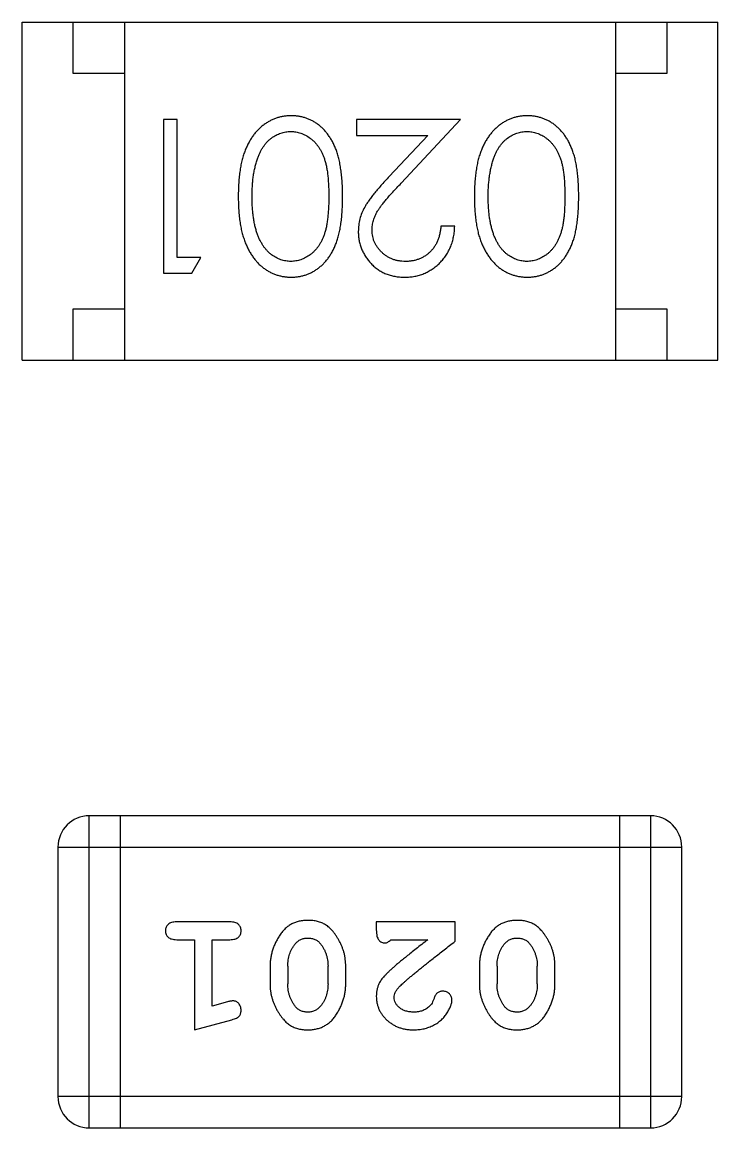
# Model space of a CAD drawing. Header units: millimetres. Extents: x 563 to 681, y 173 to 284.
# Drawn here: x 661.125 to 661.805, y 181.84 to 182.92 of the extents above; entities that cross this region are included whole.
import ezdxf

# ---------------------------------------------------------------- set-up
doc = ezdxf.new("R2010")
doc.units = ezdxf.units.MM
doc.header["$LTSCALE"] = 30.734
doc.layers.get('0').update_dxf_attribs({"linetype": 'CONTINUOUS'})

msp = doc.modelspace()

# ---------------------------------------------------------------- linework, layer by layer
at = {"linetype": 'Continuous'}
for p, q in [((661.1245, 182.9203), (661.8045, 182.9203)), ((661.1245, 182.5903), (661.1245, 182.9203)), ((661.1745, 182.8703), (661.1745, 182.9203)), ((661.2245, 182.9203), (661.2245, 182.5903)), ((661.7045, 182.9203), (661.7045, 182.5903)), ((661.7545, 182.9203), (661.7545, 182.8703)), ((661.8045, 182.5903), (661.8045, 182.9203)), ((661.2245, 182.8703), (661.1745, 182.8703)), ((661.7545, 182.8703), (661.7045, 182.8703)), ((661.2762, 182.8251), (661.2627, 182.8251)), ((661.2627, 182.8251), (661.2627, 182.6751)), ((661.2762, 182.6904), (661.2762, 182.8251)), ((661.5531, 182.8251), (661.4512, 182.8251)), ((661.4512, 182.8251), (661.4512, 182.8097)), ((661.4949, 182.763), (661.5531, 182.8251)), ((661.4512, 182.8097), (661.521, 182.8097)), ((661.521, 182.8097), (661.4834, 182.7696)), ((661.5473, 182.7212), (661.5339, 182.7212)), ((661.2993, 182.6904), (661.2762, 182.6904)), ((661.2904, 182.6751), (661.2993, 182.6904)), ((661.2627, 182.6751), (661.2904, 182.6751)), ((661.1745, 182.6403), (661.2245, 182.6403)), ((661.1745, 182.5903), (661.1745, 182.6403)), ((661.7045, 182.6403), (661.7545, 182.6403)), ((661.7545, 182.6403), (661.7545, 182.5903)), ((661.1245, 182.5903), (661.8045, 182.5903)), ((661.7387, 182.1451), (661.1901, 182.1451)), ((661.1901, 181.8403), (661.1901, 182.1451)), ((661.2206, 181.8403), (661.2206, 182.1451)), ((661.7082, 182.1451), (661.7082, 181.8403)), ((661.7387, 182.1451), (661.7387, 181.8403)), ((661.1596, 182.1146), (661.7692, 182.1146)), ((661.1596, 182.1146), (661.1596, 181.8708)), ((661.7692, 181.8708), (661.7692, 182.1146)), ((661.3275, 182.0414), (661.2756, 182.0414)), ((661.5478, 182.0414), (661.4707, 182.0414)), ((661.4707, 182.0414), (661.4707, 182.0336)), ((661.5478, 182.0226), (661.5478, 182.0414)), ((661.2756, 182.0241), (661.2929, 182.0241)), ((661.2929, 182.0241), (661.2929, 181.936)), ((661.3102, 182.0241), (661.3275, 182.0241)), ((661.3102, 181.9592), (661.3102, 182.0241)), ((661.4848, 182.0241), (661.521, 182.0241)), ((661.3669, 181.9984), (661.3669, 181.9807)), ((661.3842, 181.9981), (661.3842, 181.9809)), ((661.4235, 181.9809), (661.4235, 181.9981)), ((661.4408, 181.9807), (661.4408, 181.9984)), ((661.5714, 181.9984), (661.5714, 181.9807)), ((661.5887, 181.9981), (661.5887, 181.9809)), ((661.628, 181.9809), (661.628, 181.9981)), ((661.6453, 181.9807), (661.6453, 181.9984)), ((661.3252, 181.9633), (661.3102, 181.9592)), ((661.2929, 181.936), (661.3295, 181.9459)), ((661.7692, 181.8708), (661.1596, 181.8708)), ((661.1901, 181.8403), (661.7387, 181.8403))]:
    msp.add_line(p, q, dxfattribs=at)
for centre, start, end in [((661.1901, 182.1146), 90, 180), ((661.7387, 182.1146), 0, 90), ((661.1901, 181.8708), 180, 270), ((661.7387, 181.8708), 270, 0)]:
    msp.add_arc(centre, 0.0305, start, end, dxfattribs=at)
for points, knots in [([(661.3876, 182.8289), (661.3864, 182.8289), (661.384, 182.8289), (661.3805, 182.8284), (661.377, 182.8278), (661.3737, 182.8268), (661.3704, 182.8256), (661.3672, 182.8242), (661.3642, 182.8224), (661.3611, 182.8204), (661.3582, 182.8182), (661.3555, 182.8156), (661.3529, 182.8129), (661.3505, 182.8098), (661.3483, 182.8065), (661.3462, 182.803), (661.3443, 182.7992), (661.3425, 182.7951), (661.3409, 182.7907), (661.3395, 182.786), (661.3384, 182.7809), (661.3374, 182.7754), (661.3367, 182.7696), (661.3362, 182.7634), (661.3359, 182.7569), (661.3358, 182.7524), (661.3358, 182.7501)], [0, 0, 0, 0, 0.033824, 0.067298, 0.10028, 0.133019, 0.165736, 0.198792, 0.232372, 0.266409, 0.301016, 0.336196, 0.371972, 0.408574, 0.446394, 0.485225, 0.525372, 0.567224, 0.611081, 0.65775, 0.70702, 0.759235, 0.814484, 0.873227, 0.934937, 1, 1, 1, 1]), ([(661.4377, 182.7501), (661.4377, 182.7525), (661.4377, 182.7571), (661.4374, 182.7639), (661.4369, 182.7703), (661.4361, 182.7762), (661.4352, 182.7817), (661.4342, 182.7869), (661.4329, 182.7916), (661.4314, 182.7959), (661.4297, 182.7999), (661.4278, 182.8037), (661.4258, 182.8071), (661.4236, 182.8103), (661.4213, 182.8133), (661.4188, 182.816), (661.4162, 182.8185), (661.4134, 182.8207), (661.4105, 182.8226), (661.4075, 182.8243), (661.4044, 182.8257), (661.4012, 182.8269), (661.3979, 182.8278), (661.3945, 182.8284), (661.3911, 182.8289), (661.3887, 182.8289), (661.3876, 182.8289)], [0, 0, 0, 0, 0.068113, 0.132564, 0.193427, 0.250218, 0.303569, 0.353576, 0.400235, 0.443586, 0.484619, 0.524292, 0.56238, 0.599049, 0.63494, 0.669782, 0.704009, 0.737842, 0.771098, 0.803896, 0.836415, 0.868639, 0.900715, 0.933378, 0.966213, 1, 1, 1, 1]), ([(661.6183, 182.8289), (661.6171, 182.8289), (661.6148, 182.8289), (661.6113, 182.8284), (661.6078, 182.8278), (661.6045, 182.8268), (661.6012, 182.8256), (661.598, 182.8242), (661.5949, 182.8224), (661.5919, 182.8204), (661.589, 182.8182), (661.5863, 182.8156), (661.5837, 182.8129), (661.5813, 182.8098), (661.579, 182.8065), (661.577, 182.803), (661.575, 182.7992), (661.5733, 182.7951), (661.5716, 182.7907), (661.5703, 182.786), (661.5691, 182.7809), (661.5682, 182.7754), (661.5675, 182.7696), (661.5669, 182.7634), (661.5666, 182.7569), (661.5666, 182.7524), (661.5666, 182.7501)], [0, 0, 0, 0, 0.033824, 0.067298, 0.10028, 0.133019, 0.165736, 0.198792, 0.232372, 0.266409, 0.301016, 0.336196, 0.371972, 0.408574, 0.446394, 0.485225, 0.525372, 0.567224, 0.611081, 0.65775, 0.70702, 0.759235, 0.814484, 0.873227, 0.934937, 1, 1, 1, 1]), ([(661.6685, 182.7501), (661.6685, 182.7525), (661.6684, 182.7571), (661.6681, 182.7639), (661.6676, 182.7703), (661.6669, 182.7762), (661.666, 182.7817), (661.665, 182.7869), (661.6636, 182.7916), (661.6621, 182.7959), (661.6604, 182.7999), (661.6586, 182.8037), (661.6566, 182.8071), (661.6544, 182.8103), (661.6521, 182.8133), (661.6496, 182.816), (661.6469, 182.8185), (661.6442, 182.8207), (661.6412, 182.8226), (661.6382, 182.8243), (661.6351, 182.8257), (661.6319, 182.8269), (661.6287, 182.8278), (661.6253, 182.8284), (661.6218, 182.8289), (661.6195, 182.8289), (661.6183, 182.8289)], [0, 0, 0, 0, 0.068113, 0.132564, 0.193427, 0.250218, 0.303569, 0.353576, 0.400235, 0.443586, 0.484619, 0.524292, 0.56238, 0.599049, 0.63494, 0.669782, 0.704009, 0.737842, 0.771098, 0.803896, 0.836415, 0.868639, 0.900715, 0.933378, 0.966213, 1, 1, 1, 1]), ([(661.3549, 182.7878), (661.3553, 182.7888), (661.3561, 182.7909), (661.3574, 182.7938), (661.3589, 182.7965), (661.3605, 182.799), (661.3622, 182.8014), (661.3641, 182.8035), (661.3661, 182.8054), (661.3689, 182.8077), (661.3726, 182.81), (661.3773, 182.812), (661.3821, 182.8133), (661.3855, 182.8135), (661.3871, 182.8135)], [0, 0, 0, 0, 0.075949, 0.148549, 0.218996, 0.286119, 0.351826, 0.416074, 0.478265, 0.540325, 0.660405, 0.774606, 0.887187, 1, 1, 1, 1]), ([(661.3871, 182.8135), (661.3888, 182.8134), (661.3921, 182.8133), (661.3969, 182.812), (661.4017, 182.8099), (661.4054, 182.8075), (661.4083, 182.8052), (661.4104, 182.8033), (661.4122, 182.8011), (661.414, 182.7988), (661.4157, 182.7963), (661.4171, 182.7936), (661.4185, 182.7907), (661.4197, 182.7876), (661.4208, 182.7842), (661.4217, 182.7804), (661.4225, 182.7763), (661.4232, 182.7718), (661.4236, 182.7669), (661.424, 182.7616), (661.4242, 182.756), (661.4242, 182.7521), (661.4243, 182.7501)], [0, 0, 0, 0, 0.060034, 0.120278, 0.182348, 0.247919, 0.281641, 0.315701, 0.350322, 0.385703, 0.421819, 0.459196, 0.497866, 0.538301, 0.58121, 0.628183, 0.679403, 0.734699, 0.794074, 0.858416, 0.927049, 1, 1, 1, 1]), ([(661.5857, 182.7878), (661.5861, 182.7888), (661.5868, 182.7909), (661.5882, 182.7938), (661.5896, 182.7965), (661.5912, 182.799), (661.593, 182.8014), (661.5948, 182.8035), (661.5969, 182.8054), (661.5997, 182.8077), (661.6033, 182.81), (661.6081, 182.812), (661.6129, 182.8133), (661.6162, 182.8135), (661.6179, 182.8135)], [0, 0, 0, 0, 0.075949, 0.148549, 0.218996, 0.286119, 0.351826, 0.416074, 0.478265, 0.540325, 0.660405, 0.774606, 0.887187, 1, 1, 1, 1]), ([(661.6179, 182.8135), (661.6195, 182.8134), (661.6228, 182.8133), (661.6277, 182.812), (661.6325, 182.8099), (661.6362, 182.8075), (661.6391, 182.8052), (661.6411, 182.8033), (661.643, 182.8011), (661.6448, 182.7988), (661.6464, 182.7963), (661.6479, 182.7936), (661.6492, 182.7907), (661.6505, 182.7876), (661.6516, 182.7842), (661.6525, 182.7804), (661.6533, 182.7763), (661.6539, 182.7718), (661.6544, 182.7669), (661.6547, 182.7616), (661.655, 182.756), (661.655, 182.7521), (661.655, 182.7501)], [0, 0, 0, 0, 0.060034, 0.120278, 0.182348, 0.247919, 0.281641, 0.315701, 0.350322, 0.385703, 0.421819, 0.459196, 0.497866, 0.538301, 0.58121, 0.628183, 0.679403, 0.734699, 0.794074, 0.858416, 0.927049, 1, 1, 1, 1]), ([(661.3493, 182.7501), (661.3493, 182.7519), (661.3493, 182.7554), (661.3496, 182.7606), (661.35, 182.7657), (661.3506, 182.7705), (661.3514, 182.7751), (661.3524, 182.7795), (661.3536, 182.7837), (661.3545, 182.7864), (661.3549, 182.7878)], [0, 0, 0, 0, 0.141157, 0.277773, 0.409244, 0.535676, 0.657497, 0.775458, 0.889412, 1, 1, 1, 1]), ([(661.58, 182.7501), (661.58, 182.7519), (661.5801, 182.7554), (661.5803, 182.7606), (661.5808, 182.7657), (661.5814, 182.7705), (661.5822, 182.7751), (661.5831, 182.7795), (661.5843, 182.7837), (661.5852, 182.7864), (661.5857, 182.7878)], [0, 0, 0, 0, 0.141157, 0.277773, 0.409244, 0.535676, 0.657497, 0.775458, 0.889412, 1, 1, 1, 1]), ([(661.4834, 182.7696), (661.482, 182.7681), (661.4792, 182.7651), (661.4753, 182.7608), (661.4717, 182.7566), (661.4685, 182.7528), (661.4657, 182.7491), (661.4632, 182.7457), (661.4611, 182.7426), (661.4588, 182.7388), (661.4565, 182.734), (661.4545, 182.7281), (661.4533, 182.722), (661.4532, 182.7179), (661.4531, 182.7158)], [0, 0, 0, 0, 0.09953, 0.192079, 0.277712, 0.357454, 0.429648, 0.495771, 0.555538, 0.608657, 0.707578, 0.804328, 0.901298, 1, 1, 1, 1]), ([(661.4666, 182.717), (661.4666, 182.7186), (661.4667, 182.7219), (661.4678, 182.7267), (661.4695, 182.7313), (661.4715, 182.7351), (661.4735, 182.7382), (661.4754, 182.7409), (661.4777, 182.7438), (661.4804, 182.7471), (661.4835, 182.7507), (661.4869, 182.7545), (661.4908, 182.7587), (661.4935, 182.7615), (661.4949, 182.763)], [0, 0, 0, 0, 0.088014, 0.174976, 0.2638, 0.355443, 0.406413, 0.465519, 0.533076, 0.609353, 0.693899, 0.787171, 0.889197, 1, 1, 1, 1]), ([(661.3358, 182.7501), (661.3358, 182.7478), (661.3359, 182.7433), (661.3362, 182.7368), (661.3367, 182.7306), (661.3374, 182.7247), (661.3384, 182.7192), (661.3396, 182.7141), (661.341, 182.7094), (661.3426, 182.7049), (661.3444, 182.7009), (661.3463, 182.697), (661.3484, 182.6935), (661.3506, 182.6902), (661.3531, 182.6871), (661.3556, 182.6844), (661.3584, 182.6818), (661.3612, 182.6796), (661.3642, 182.6776), (661.3673, 182.6759), (661.3705, 182.6744), (661.3737, 182.6733), (661.3771, 182.6723), (661.3805, 182.6717), (661.384, 182.6713), (661.3864, 182.6712), (661.3876, 182.6712)], [0, 0, 0, 0, 0.065278, 0.127205, 0.186168, 0.241675, 0.294115, 0.343609, 0.390387, 0.434463, 0.476646, 0.517002, 0.555936, 0.593716, 0.630057, 0.665601, 0.700745, 0.734917, 0.768681, 0.802087, 0.834849, 0.867433, 0.900138, 0.932806, 0.966212, 1, 1, 1, 1]), ([(661.3871, 182.6866), (661.3855, 182.6867), (661.3822, 182.6869), (661.3773, 182.6881), (661.3727, 182.6902), (661.3689, 182.6926), (661.3661, 182.6949), (661.364, 182.6969), (661.3621, 182.6991), (661.3603, 182.7016), (661.3586, 182.7043), (661.357, 182.7072), (661.3556, 182.7104), (661.3542, 182.7138), (661.3531, 182.7175), (661.352, 182.7214), (661.3512, 182.7256), (661.3505, 182.73), (661.35, 182.7347), (661.3495, 182.7396), (661.3493, 182.7447), (661.3493, 182.7483), (661.3493, 182.7501)], [0, 0, 0, 0, 0.059689, 0.119507, 0.181075, 0.246162, 0.279894, 0.314468, 0.350403, 0.387474, 0.426147, 0.466624, 0.508745, 0.553328, 0.600058, 0.649177, 0.700552, 0.754894, 0.811825, 0.871514, 0.934319, 1, 1, 1, 1]), ([(661.4243, 182.7501), (661.4242, 182.7481), (661.4242, 182.7441), (661.424, 182.7385), (661.4236, 182.7332), (661.4231, 182.7283), (661.4225, 182.7238), (661.4217, 182.7196), (661.4208, 182.7159), (661.4197, 182.7125), (661.4184, 182.7094), (661.4171, 182.7064), (661.4156, 182.7037), (661.414, 182.7012), (661.4122, 182.6989), (661.4103, 182.6968), (661.4083, 182.6948), (661.4054, 182.6926), (661.4017, 182.6902), (661.397, 182.6881), (661.3921, 182.6869), (661.3888, 182.6867), (661.3871, 182.6866)], [0, 0, 0, 0, 0.073302, 0.142286, 0.206253, 0.266017, 0.321612, 0.372532, 0.419497, 0.462398, 0.502825, 0.541489, 0.579034, 0.615143, 0.650298, 0.684912, 0.718701, 0.752189, 0.817245, 0.879117, 0.939613, 1, 1, 1, 1]), ([(661.3876, 182.6712), (661.3887, 182.6712), (661.3911, 182.6713), (661.3945, 182.6717), (661.3979, 182.6723), (661.4012, 182.6733), (661.4044, 182.6744), (661.4075, 182.6759), (661.4106, 182.6776), (661.4135, 182.6796), (661.4163, 182.6818), (661.419, 182.6842), (661.4214, 182.687), (661.4238, 182.6899), (661.4259, 182.6931), (661.428, 182.6966), (661.4298, 182.7003), (661.4314, 182.7042), (661.4329, 182.7085), (661.4342, 182.7132), (661.4353, 182.7184), (661.4362, 182.7239), (661.4369, 182.7299), (661.4374, 182.7362), (661.4377, 182.743), (661.4377, 182.7477), (661.4377, 182.7501)], [0, 0, 0, 0, 0.033742, 0.066533, 0.099153, 0.13154, 0.164087, 0.196563, 0.229707, 0.263315, 0.297504, 0.331686, 0.366482, 0.4021, 0.438958, 0.476748, 0.515985, 0.556589, 0.599519, 0.645765, 0.695487, 0.748721, 0.805687, 0.866754, 0.931405, 1, 1, 1, 1]), ([(661.5666, 182.7501), (661.5666, 182.7478), (661.5666, 182.7433), (661.5669, 182.7368), (661.5675, 182.7306), (661.5682, 182.7247), (661.5692, 182.7192), (661.5703, 182.7141), (661.5717, 182.7094), (661.5733, 182.7049), (661.5752, 182.7009), (661.5771, 182.697), (661.5792, 182.6935), (661.5814, 182.6902), (661.5838, 182.6871), (661.5864, 182.6844), (661.5891, 182.6818), (661.592, 182.6796), (661.595, 182.6776), (661.5981, 182.6759), (661.6012, 182.6744), (661.6045, 182.6733), (661.6078, 182.6723), (661.6113, 182.6717), (661.6148, 182.6713), (661.6171, 182.6712), (661.6183, 182.6712)], [0, 0, 0, 0, 0.065278, 0.127205, 0.186168, 0.241675, 0.294115, 0.343609, 0.390387, 0.434463, 0.476646, 0.517002, 0.555936, 0.593716, 0.630057, 0.665601, 0.700745, 0.734917, 0.768681, 0.802087, 0.834849, 0.867433, 0.900138, 0.932806, 0.966212, 1, 1, 1, 1]), ([(661.6179, 182.6866), (661.6162, 182.6867), (661.613, 182.6869), (661.6081, 182.6881), (661.6034, 182.6902), (661.5997, 182.6926), (661.5968, 182.6949), (661.5948, 182.6969), (661.5928, 182.6991), (661.591, 182.7016), (661.5893, 182.7043), (661.5878, 182.7072), (661.5863, 182.7104), (661.585, 182.7138), (661.5839, 182.7175), (661.5828, 182.7214), (661.582, 182.7256), (661.5812, 182.73), (661.5807, 182.7347), (661.5803, 182.7396), (661.5801, 182.7447), (661.58, 182.7483), (661.58, 182.7501)], [0, 0, 0, 0, 0.059689, 0.119507, 0.181075, 0.246162, 0.279894, 0.314468, 0.350403, 0.387474, 0.426147, 0.466624, 0.508745, 0.553328, 0.600058, 0.649177, 0.700552, 0.754894, 0.811825, 0.871514, 0.934319, 1, 1, 1, 1]), ([(661.655, 182.7501), (661.655, 182.7481), (661.655, 182.7441), (661.6547, 182.7385), (661.6544, 182.7332), (661.6539, 182.7283), (661.6533, 182.7238), (661.6525, 182.7196), (661.6515, 182.7159), (661.6505, 182.7125), (661.6492, 182.7094), (661.6479, 182.7064), (661.6464, 182.7037), (661.6447, 182.7012), (661.643, 182.6989), (661.6411, 182.6968), (661.6391, 182.6948), (661.6362, 182.6926), (661.6325, 182.6902), (661.6278, 182.6881), (661.6229, 182.6869), (661.6195, 182.6867), (661.6179, 182.6866)], [0, 0, 0, 0, 0.073302, 0.142286, 0.206253, 0.266017, 0.321612, 0.372532, 0.419497, 0.462398, 0.502825, 0.541489, 0.579034, 0.615143, 0.650298, 0.684912, 0.718701, 0.752189, 0.817245, 0.879117, 0.939613, 1, 1, 1, 1]), ([(661.6183, 182.6712), (661.6195, 182.6712), (661.6218, 182.6713), (661.6253, 182.6717), (661.6287, 182.6723), (661.632, 182.6733), (661.6352, 182.6744), (661.6383, 182.6759), (661.6413, 182.6776), (661.6443, 182.6796), (661.6471, 182.6818), (661.6498, 182.6842), (661.6522, 182.687), (661.6545, 182.6899), (661.6567, 182.6931), (661.6587, 182.6966), (661.6605, 182.7003), (661.6622, 182.7042), (661.6637, 182.7085), (661.665, 182.7132), (661.6661, 182.7184), (661.6669, 182.7239), (661.6676, 182.7299), (661.6681, 182.7362), (661.6684, 182.743), (661.6685, 182.7477), (661.6685, 182.7501)], [0, 0, 0, 0, 0.033742, 0.066533, 0.099153, 0.13154, 0.164087, 0.196563, 0.229707, 0.263315, 0.297504, 0.331686, 0.366482, 0.4021, 0.438958, 0.476748, 0.515985, 0.556589, 0.599519, 0.645765, 0.695487, 0.748721, 0.805687, 0.866754, 0.931405, 1, 1, 1, 1]), ([(661.4531, 182.7158), (661.4531, 182.7143), (661.4532, 182.7114), (661.4538, 182.7071), (661.4548, 182.7029), (661.4561, 182.6989), (661.458, 182.6951), (661.4601, 182.6914), (661.4627, 182.6878), (661.4656, 182.6845), (661.4688, 182.6813), (661.4723, 182.6787), (661.4761, 182.6763), (661.4801, 182.6744), (661.4843, 182.673), (661.4888, 182.672), (661.4935, 182.6713), (661.4968, 182.6713), (661.4984, 182.6712)], [0, 0, 0, 0, 0.06271, 0.123347, 0.183401, 0.242828, 0.302097, 0.36242, 0.423725, 0.487032, 0.550491, 0.612709, 0.674265, 0.73617, 0.799211, 0.863483, 0.930525, 1, 1, 1, 1]), ([(661.4991, 182.6866), (661.498, 182.6866), (661.4958, 182.6867), (661.4925, 182.6871), (661.4894, 182.6878), (661.4865, 182.6888), (661.4836, 182.6901), (661.4809, 182.6916), (661.4784, 182.6935), (661.476, 182.6955), (661.4738, 182.6978), (661.4719, 182.7003), (661.4702, 182.7028), (661.4689, 182.7054), (661.4678, 182.7082), (661.4671, 182.711), (661.4666, 182.714), (661.4666, 182.716), (661.4666, 182.717)], [0, 0, 0, 0, 0.068027, 0.133505, 0.19695, 0.26027, 0.322741, 0.384982, 0.448465, 0.513424, 0.578224, 0.640011, 0.700094, 0.760067, 0.819012, 0.877878, 0.938035, 1, 1, 1, 1]), ([(661.4984, 182.6712), (661.5001, 182.6713), (661.5034, 182.6713), (661.5082, 182.672), (661.5128, 182.6731), (661.5173, 182.6746), (661.5215, 182.6767), (661.5255, 182.6791), (661.5293, 182.6819), (661.5329, 182.6852), (661.5361, 182.6888), (661.539, 182.6927), (661.5414, 182.6969), (661.5435, 182.7013), (661.5451, 182.7059), (661.5463, 182.7108), (661.5471, 182.7159), (661.5472, 182.7194), (661.5473, 182.7212)], [0, 0, 0, 0, 0.06445, 0.126725, 0.187421, 0.247417, 0.306749, 0.366595, 0.427749, 0.490235, 0.553031, 0.614805, 0.676505, 0.738096, 0.801021, 0.864897, 0.931209, 1, 1, 1, 1]), ([(661.5339, 182.7212), (661.5337, 182.7199), (661.5335, 182.7173), (661.5327, 182.7135), (661.5318, 182.7099), (661.5306, 182.7066), (661.5291, 182.7035), (661.5273, 182.7007), (661.5253, 182.698), (661.5231, 182.6957), (661.5206, 182.6935), (661.518, 182.6917), (661.5152, 182.6901), (661.5123, 182.6888), (661.5092, 182.6878), (661.506, 182.6871), (661.5026, 182.6867), (661.5003, 182.6866), (661.4991, 182.6866)], [0, 0, 0, 0, 0.073648, 0.143686, 0.210962, 0.275557, 0.338064, 0.399311, 0.4594, 0.51934, 0.579024, 0.637809, 0.695959, 0.754122, 0.813113, 0.873453, 0.935561, 1, 1, 1, 1]), ([(661.2756, 182.0414), (661.2747, 182.0414), (661.273, 182.0414), (661.2707, 182.0409), (661.2688, 182.0402), (661.2672, 182.0391), (661.266, 182.0378), (661.2652, 182.0363), (661.2647, 182.0346), (661.2646, 182.0334), (661.2646, 182.0328)], [0, 0, 0, 0, 0.169012, 0.317488, 0.445429, 0.560977, 0.67065, 0.776666, 0.88492, 1, 1, 1, 1]), ([(661.3385, 182.0328), (661.3385, 182.0334), (661.3384, 182.0346), (661.3379, 182.0363), (661.3371, 182.0378), (661.336, 182.0391), (661.3344, 182.0402), (661.3324, 182.0409), (661.3301, 182.0414), (661.3284, 182.0414), (661.3275, 182.0414)], [0, 0, 0, 0, 0.115051, 0.223278, 0.329269, 0.437893, 0.554681, 0.682591, 0.83103, 1, 1, 1, 1]), ([(661.4038, 182.043), (661.4023, 182.043), (661.3995, 182.0429), (661.3954, 182.0422), (661.3916, 182.0411), (661.388, 182.0395), (661.3847, 182.0375), (661.3816, 182.0349), (661.3788, 182.032), (661.3764, 182.0286), (661.3742, 182.025), (661.3722, 182.0213), (661.3706, 182.0176), (661.3692, 182.0139), (661.3682, 182.01), (661.3674, 182.0062), (661.3669, 182.0023), (661.3669, 181.9997), (661.3669, 181.9984)], [0, 0, 0, 0, 0.067217, 0.131051, 0.19272, 0.252824, 0.312745, 0.373449, 0.436041, 0.501494, 0.567761, 0.632087, 0.695096, 0.757109, 0.817993, 0.878657, 0.939311, 1, 1, 1, 1]), ([(661.4408, 181.9984), (661.4408, 181.9995), (661.4407, 182.0016), (661.4404, 182.0048), (661.44, 182.0079), (661.4393, 182.011), (661.4384, 182.0141), (661.4372, 182.017), (661.436, 182.02), (661.4345, 182.0229), (661.4329, 182.0256), (661.4313, 182.0282), (661.4297, 182.0305), (661.428, 182.0326), (661.4263, 182.0344), (661.4246, 182.0361), (661.4229, 182.0375), (661.4205, 182.0391), (661.4173, 182.0407), (661.4132, 182.0421), (661.4086, 182.0429), (661.4054, 182.043), (661.4038, 182.043)], [0, 0, 0, 0, 0.049886, 0.09882, 0.148132, 0.19689, 0.246038, 0.295176, 0.345305, 0.395692, 0.445312, 0.491875, 0.535813, 0.577009, 0.616081, 0.652689, 0.687585, 0.720206, 0.785062, 0.85223, 0.923759, 1, 1, 1, 1]), ([(661.6083, 182.043), (661.6068, 182.043), (661.604, 182.0429), (661.5999, 182.0422), (661.5961, 182.0411), (661.5925, 182.0395), (661.5892, 182.0375), (661.5861, 182.0349), (661.5833, 182.032), (661.5809, 182.0286), (661.5787, 182.025), (661.5767, 182.0213), (661.5751, 182.0176), (661.5737, 182.0139), (661.5727, 182.01), (661.5719, 182.0062), (661.5715, 182.0023), (661.5714, 181.9997), (661.5714, 181.9984)], [0, 0, 0, 0, 0.067217, 0.131051, 0.19272, 0.252824, 0.312745, 0.373449, 0.436041, 0.501494, 0.567761, 0.632087, 0.695096, 0.757109, 0.817993, 0.878657, 0.939311, 1, 1, 1, 1]), ([(661.6453, 181.9984), (661.6453, 181.9995), (661.6453, 182.0016), (661.6449, 182.0048), (661.6445, 182.0079), (661.6438, 182.011), (661.6429, 182.0141), (661.6418, 182.017), (661.6405, 182.02), (661.639, 182.0229), (661.6375, 182.0256), (661.6358, 182.0282), (661.6342, 182.0305), (661.6325, 182.0326), (661.6308, 182.0344), (661.6291, 182.0361), (661.6274, 182.0375), (661.625, 182.0391), (661.6219, 182.0407), (661.6177, 182.0421), (661.6131, 182.0429), (661.6099, 182.043), (661.6083, 182.043)], [0, 0, 0, 0, 0.049886, 0.09882, 0.148132, 0.19689, 0.246038, 0.295176, 0.345305, 0.395692, 0.445312, 0.491875, 0.535813, 0.577009, 0.616081, 0.652689, 0.687585, 0.720206, 0.785062, 0.85223, 0.923759, 1, 1, 1, 1]), ([(661.2646, 182.0328), (661.2646, 182.0322), (661.2647, 182.031), (661.2652, 182.0293), (661.266, 182.0278), (661.2672, 182.0265), (661.2688, 182.0254), (661.2707, 182.0247), (661.273, 182.0242), (661.2747, 182.0242), (661.2756, 182.0241)], [0, 0, 0, 0, 0.11517, 0.223509, 0.328254, 0.438012, 0.553651, 0.682263, 0.830856, 1, 1, 1, 1]), ([(661.3275, 182.0241), (661.3284, 182.0242), (661.3301, 182.0242), (661.3324, 182.0247), (661.3344, 182.0254), (661.336, 182.0265), (661.3371, 182.0278), (661.3379, 182.0293), (661.3384, 182.031), (661.3385, 182.0322), (661.3385, 182.0328)], [0, 0, 0, 0, 0.169102, 0.317658, 0.446239, 0.563118, 0.671828, 0.776546, 0.884858, 1, 1, 1, 1]), ([(661.3914, 182.0199), (661.3918, 182.0204), (661.3926, 182.0213), (661.3939, 182.0225), (661.3954, 182.0235), (661.3969, 182.0243), (661.3985, 182.0249), (661.4001, 182.0254), (661.4019, 182.0257), (661.4031, 182.0257), (661.4037, 182.0257)], [0, 0, 0, 0, 0.129853, 0.25607, 0.380154, 0.49978, 0.62208, 0.743277, 0.868791, 1, 1, 1, 1]), ([(661.4037, 182.0257), (661.4043, 182.0257), (661.4056, 182.0257), (661.4074, 182.0254), (661.4091, 182.025), (661.4107, 182.0244), (661.4122, 182.0237), (661.4135, 182.0228), (661.4148, 182.0217), (661.4155, 182.0209), (661.4159, 182.0204)], [0, 0, 0, 0, 0.139844, 0.271849, 0.399162, 0.521619, 0.6402, 0.758957, 0.87828, 1, 1, 1, 1]), ([(661.4707, 182.0336), (661.4707, 182.0325), (661.4708, 182.0305), (661.4712, 182.0278), (661.4719, 182.0256), (661.4729, 182.0238), (661.4742, 182.0226), (661.4758, 182.0216), (661.4775, 182.0211), (661.4787, 182.021), (661.4793, 182.021)], [0, 0, 0, 0, 0.1844, 0.34094, 0.473574, 0.586824, 0.690029, 0.789175, 0.890445, 1, 1, 1, 1]), ([(661.4793, 182.021), (661.4798, 182.021), (661.4807, 182.0211), (661.4821, 182.0218), (661.4835, 182.0228), (661.4844, 182.0237), (661.4848, 182.0241)], [0, 0, 0, 0, 0.20611, 0.432681, 0.695597, 1, 1, 1, 1]), ([(661.521, 182.0241), (661.519, 182.0226), (661.5152, 182.0196), (661.5097, 182.0153), (661.5048, 182.0113), (661.5003, 182.0078), (661.4964, 182.0046), (661.4929, 182.0018), (661.49, 181.9993), (661.4883, 181.9978), (661.4875, 181.9971)], [0, 0, 0, 0, 0.176662, 0.337826, 0.484741, 0.617764, 0.73494, 0.837793, 0.926412, 1, 1, 1, 1]), ([(661.5959, 182.0199), (661.5963, 182.0204), (661.5971, 182.0213), (661.5985, 182.0225), (661.5999, 182.0235), (661.6014, 182.0243), (661.603, 182.0249), (661.6046, 182.0254), (661.6064, 182.0257), (661.6076, 182.0257), (661.6082, 182.0257)], [0, 0, 0, 0, 0.129853, 0.25607, 0.380154, 0.49978, 0.62208, 0.743277, 0.868791, 1, 1, 1, 1]), ([(661.6082, 182.0257), (661.6089, 182.0257), (661.6101, 182.0257), (661.6119, 182.0254), (661.6136, 182.025), (661.6152, 182.0244), (661.6167, 182.0237), (661.618, 182.0228), (661.6193, 182.0217), (661.62, 182.0209), (661.6204, 182.0204)], [0, 0, 0, 0, 0.139844, 0.271849, 0.399162, 0.521619, 0.6402, 0.758957, 0.87828, 1, 1, 1, 1]), ([(661.3842, 181.9981), (661.3842, 181.9992), (661.3842, 182.0013), (661.3846, 182.0043), (661.3851, 182.0073), (661.386, 182.0101), (661.3869, 182.0127), (661.3882, 182.0153), (661.3897, 182.0177), (661.3908, 182.0192), (661.3914, 182.0199)], [0, 0, 0, 0, 0.135449, 0.266263, 0.393429, 0.516942, 0.639128, 0.758779, 0.879341, 1, 1, 1, 1]), ([(661.4159, 182.0204), (661.4165, 182.0196), (661.4177, 182.0181), (661.4192, 182.0155), (661.4206, 182.0129), (661.4216, 182.0101), (661.4225, 182.0073), (661.4231, 182.0043), (661.4234, 182.0013), (661.4235, 181.9992), (661.4235, 181.9981)], [0, 0, 0, 0, 0.124927, 0.248361, 0.370889, 0.492583, 0.61616, 0.741472, 0.869044, 1, 1, 1, 1]), ([(661.4928, 181.9776), (661.4932, 181.978), (661.4942, 181.979), (661.4958, 181.9806), (661.4977, 181.9823), (661.4998, 181.9842), (661.5023, 181.9864), (661.505, 181.9887), (661.508, 181.9912), (661.5113, 181.9939), (661.5149, 181.9968), (661.5188, 181.9999), (661.5229, 182.0032), (661.5273, 182.0067), (661.5321, 182.0104), (661.537, 182.0143), (661.5423, 182.0184), (661.5459, 182.0211), (661.5478, 182.0226)], [0, 0, 0, 0, 0.026647, 0.057942, 0.094152, 0.134806, 0.180631, 0.231142, 0.286385, 0.346321, 0.411439, 0.481035, 0.555329, 0.634592, 0.718826, 0.807759, 0.901393, 1, 1, 1, 1]), ([(661.5887, 181.9981), (661.5887, 181.9992), (661.5888, 182.0013), (661.5891, 182.0043), (661.5896, 182.0073), (661.5905, 182.0101), (661.5914, 182.0127), (661.5927, 182.0153), (661.5942, 182.0177), (661.5953, 182.0192), (661.5959, 182.0199)], [0, 0, 0, 0, 0.135449, 0.266263, 0.393429, 0.516942, 0.639128, 0.758779, 0.879341, 1, 1, 1, 1]), ([(661.6204, 182.0204), (661.621, 182.0196), (661.6222, 182.0181), (661.6237, 182.0155), (661.6251, 182.0129), (661.6261, 182.0101), (661.627, 182.0073), (661.6276, 182.0043), (661.6279, 182.0013), (661.628, 181.9992), (661.628, 181.9981)], [0, 0, 0, 0, 0.124927, 0.248361, 0.370889, 0.492583, 0.61616, 0.741472, 0.869044, 1, 1, 1, 1]), ([(661.4875, 181.9971), (661.4866, 181.9963), (661.4849, 181.9948), (661.4825, 181.9926), (661.4804, 181.9905), (661.4785, 181.9885), (661.4769, 181.9867), (661.4756, 181.9849), (661.4744, 181.9833), (661.4733, 181.9812), (661.4723, 181.9786), (661.4713, 181.9755), (661.4708, 181.9722), (661.4707, 181.9699), (661.4707, 181.9688)], [0, 0, 0, 0, 0.103002, 0.197728, 0.285279, 0.365235, 0.437224, 0.502446, 0.560545, 0.611446, 0.707576, 0.80349, 0.900532, 1, 1, 1, 1]), ([(661.3669, 181.9807), (661.3669, 181.9796), (661.3669, 181.9774), (661.3672, 181.9743), (661.3677, 181.9711), (661.3684, 181.968), (661.3693, 181.965), (661.3705, 181.962), (661.3717, 181.959), (661.3732, 181.9561), (661.3748, 181.9534), (661.3765, 181.9508), (661.3781, 181.9485), (661.3798, 181.9464), (661.3815, 181.9445), (661.3832, 181.9429), (661.385, 181.9415), (661.3873, 181.9399), (661.3905, 181.9383), (661.3947, 181.937), (661.3992, 181.9362), (661.4024, 181.9361), (661.404, 181.936)], [0, 0, 0, 0, 0.049855, 0.099516, 0.148482, 0.19758, 0.246804, 0.296268, 0.346517, 0.397047, 0.446826, 0.49336, 0.537801, 0.579207, 0.617974, 0.654833, 0.689171, 0.722088, 0.786392, 0.853518, 0.924186, 1, 1, 1, 1]), ([(661.3917, 181.9586), (661.3911, 181.9594), (661.3899, 181.961), (661.3884, 181.9636), (661.3871, 181.9662), (661.386, 181.969), (661.3852, 181.9718), (661.3846, 181.9748), (661.3842, 181.9778), (661.3842, 181.9799), (661.3842, 181.9809)], [0, 0, 0, 0, 0.125331, 0.248948, 0.371201, 0.494032, 0.616811, 0.742104, 0.868849, 1, 1, 1, 1]), ([(661.404, 181.936), (661.4054, 181.9361), (661.4082, 181.9362), (661.4123, 181.9369), (661.4162, 181.938), (661.4197, 181.9396), (661.423, 181.9416), (661.4261, 181.9442), (661.4289, 181.9471), (661.4313, 181.9505), (661.4335, 181.9541), (661.4355, 181.9578), (661.4371, 181.9615), (661.4385, 181.9653), (661.4395, 181.969), (661.4403, 181.9729), (661.4407, 181.9768), (661.4408, 181.9794), (661.4408, 181.9807)], [0, 0, 0, 0, 0.06692, 0.130834, 0.19258, 0.252759, 0.312631, 0.373411, 0.436359, 0.501894, 0.568244, 0.632472, 0.69556, 0.757163, 0.818592, 0.878885, 0.939235, 1, 1, 1, 1]), ([(661.4235, 181.9809), (661.4235, 181.9799), (661.4234, 181.9778), (661.4231, 181.9747), (661.4225, 181.9718), (661.4217, 181.969), (661.4207, 181.9663), (661.4194, 181.9638), (661.418, 181.9614), (661.4168, 181.9599), (661.4162, 181.9592)], [0, 0, 0, 0, 0.135446, 0.266257, 0.393419, 0.517936, 0.639137, 0.758785, 0.879345, 1, 1, 1, 1]), ([(661.5714, 181.9807), (661.5714, 181.9796), (661.5714, 181.9774), (661.5717, 181.9743), (661.5723, 181.9711), (661.5729, 181.968), (661.5739, 181.965), (661.575, 181.962), (661.5763, 181.959), (661.5778, 181.9561), (661.5794, 181.9534), (661.581, 181.9508), (661.5826, 181.9485), (661.5843, 181.9464), (661.586, 181.9445), (661.5877, 181.9429), (661.5895, 181.9415), (661.5918, 181.9399), (661.595, 181.9383), (661.5992, 181.937), (661.6037, 181.9362), (661.6069, 181.9361), (661.6085, 181.936)], [0, 0, 0, 0, 0.049855, 0.099516, 0.148482, 0.19758, 0.246804, 0.296268, 0.346517, 0.397047, 0.446826, 0.49336, 0.537801, 0.579207, 0.617974, 0.654833, 0.689171, 0.722088, 0.786392, 0.853518, 0.924186, 1, 1, 1, 1]), ([(661.5962, 181.9586), (661.5956, 181.9594), (661.5944, 181.961), (661.5929, 181.9636), (661.5916, 181.9662), (661.5905, 181.969), (661.5897, 181.9718), (661.5891, 181.9748), (661.5888, 181.9778), (661.5887, 181.9799), (661.5887, 181.9809)], [0, 0, 0, 0, 0.125331, 0.248948, 0.371201, 0.494032, 0.616811, 0.742104, 0.868849, 1, 1, 1, 1]), ([(661.6085, 181.936), (661.61, 181.9361), (661.6128, 181.9362), (661.6168, 181.9369), (661.6207, 181.938), (661.6243, 181.9396), (661.6276, 181.9416), (661.6306, 181.9442), (661.6334, 181.9471), (661.6359, 181.9505), (661.6381, 181.9541), (661.64, 181.9578), (661.6416, 181.9615), (661.643, 181.9653), (661.644, 181.969), (661.6448, 181.9729), (661.6452, 181.9768), (661.6453, 181.9794), (661.6453, 181.9807)], [0, 0, 0, 0, 0.06692, 0.130834, 0.19258, 0.252759, 0.312631, 0.373411, 0.436359, 0.501894, 0.568244, 0.632472, 0.69556, 0.757163, 0.818592, 0.878885, 0.939235, 1, 1, 1, 1]), ([(661.628, 181.9809), (661.628, 181.9799), (661.6279, 181.9778), (661.6276, 181.9747), (661.6271, 181.9718), (661.6262, 181.969), (661.6252, 181.9663), (661.624, 181.9638), (661.6225, 181.9614), (661.6213, 181.9599), (661.6208, 181.9592)], [0, 0, 0, 0, 0.135446, 0.266257, 0.393419, 0.517936, 0.639137, 0.758785, 0.879345, 1, 1, 1, 1]), ([(661.488, 181.9679), (661.4881, 181.9687), (661.4882, 181.9703), (661.4892, 181.9727), (661.4907, 181.9752), (661.492, 181.9768), (661.4928, 181.9776)], [0, 0, 0, 0, 0.212836, 0.442809, 0.70317, 1, 1, 1, 1]), ([(661.5358, 181.9738), (661.5353, 181.9738), (661.5344, 181.9737), (661.533, 181.9735), (661.5317, 181.973), (661.5306, 181.9723), (661.5296, 181.9714), (661.5287, 181.9702), (661.5279, 181.9688), (661.5275, 181.9678), (661.5273, 181.9672)], [0, 0, 0, 0, 0.127347, 0.246131, 0.359406, 0.470543, 0.586092, 0.711469, 0.847022, 1, 1, 1, 1]), ([(661.5446, 181.9654), (661.5446, 181.9659), (661.5445, 181.967), (661.544, 181.9686), (661.5432, 181.97), (661.5421, 181.9713), (661.5407, 181.9724), (661.5392, 181.9732), (661.5375, 181.9737), (661.5364, 181.9738), (661.5358, 181.9738)], [0, 0, 0, 0, 0.120856, 0.239483, 0.360995, 0.490166, 0.620982, 0.746416, 0.870253, 1, 1, 1, 1]), ([(661.3307, 181.9644), (661.3303, 181.9643), (661.3296, 181.9643), (661.3283, 181.9641), (661.3269, 181.9638), (661.3258, 181.9635), (661.3252, 181.9633)], [0, 0, 0, 0, 0.183151, 0.413144, 0.682305, 1, 1, 1, 1]), ([(661.3385, 181.9551), (661.3385, 181.9557), (661.3385, 181.9569), (661.338, 181.9587), (661.3373, 181.9603), (661.3363, 181.9617), (661.3351, 181.9629), (661.3337, 181.9638), (661.3322, 181.9643), (661.3312, 181.9643), (661.3307, 181.9644)], [0, 0, 0, 0, 0.138815, 0.27042, 0.39836, 0.52875, 0.654955, 0.771147, 0.884581, 1, 1, 1, 1]), ([(661.4039, 181.9534), (661.4032, 181.9534), (661.402, 181.9534), (661.4002, 181.9536), (661.3985, 181.954), (661.3969, 181.9546), (661.3955, 181.9554), (661.3941, 181.9563), (661.3928, 181.9574), (661.3921, 181.9582), (661.3917, 181.9586)], [0, 0, 0, 0, 0.138115, 0.270177, 0.397547, 0.520057, 0.63869, 0.757499, 0.878226, 1, 1, 1, 1]), ([(661.4162, 181.9592), (661.4158, 181.9587), (661.415, 181.9578), (661.4137, 181.9566), (661.4123, 181.9556), (661.4108, 181.9548), (661.4092, 181.9541), (661.4075, 181.9537), (661.4057, 181.9534), (661.4045, 181.9534), (661.4039, 181.9534)], [0, 0, 0, 0, 0.13042, 0.256046, 0.378133, 0.498725, 0.620452, 0.742761, 0.869406, 1, 1, 1, 1]), ([(661.4707, 181.9688), (661.4707, 181.9677), (661.4708, 181.9655), (661.4713, 181.9623), (661.4721, 181.9592), (661.4732, 181.9562), (661.4747, 181.9533), (661.4765, 181.9506), (661.4786, 181.948), (661.481, 181.9456), (661.4836, 181.9434), (661.4865, 181.9414), (661.4895, 181.9397), (661.4927, 181.9384), (661.4961, 181.9373), (661.4997, 181.9366), (661.5035, 181.9361), (661.5061, 181.9361), (661.5074, 181.936)], [0, 0, 0, 0, 0.060981, 0.120256, 0.178148, 0.236115, 0.293993, 0.352864, 0.413358, 0.476056, 0.539296, 0.602396, 0.665116, 0.728325, 0.792919, 0.859317, 0.928302, 1, 1, 1, 1]), ([(661.5075, 181.9534), (661.5061, 181.9534), (661.5034, 181.9535), (661.4996, 181.9543), (661.4962, 181.9557), (661.4933, 181.9576), (661.491, 181.9599), (661.4892, 181.9624), (661.4882, 181.9651), (661.4881, 181.9669), (661.488, 181.9679)], [0, 0, 0, 0, 0.156344, 0.299348, 0.4327, 0.561, 0.682299, 0.791883, 0.89611, 1, 1, 1, 1]), ([(661.5074, 181.936), (661.5091, 181.9361), (661.5124, 181.9362), (661.5174, 181.9371), (661.5221, 181.9385), (661.5266, 181.9405), (661.5307, 181.9429), (661.5344, 181.9458), (661.5375, 181.949), (661.54, 181.9526), (661.542, 181.9562), (661.5435, 181.9595), (661.5444, 181.9625), (661.5446, 181.9645), (661.5446, 181.9654)], [0, 0, 0, 0, 0.098286, 0.193983, 0.289056, 0.384352, 0.477435, 0.566197, 0.652355, 0.737986, 0.818188, 0.887401, 0.94802, 1, 1, 1, 1]), ([(661.5224, 181.9587), (661.5219, 181.9583), (661.5209, 181.9575), (661.5192, 181.9563), (661.5175, 181.9554), (661.5157, 181.9547), (661.5138, 181.9541), (661.5118, 181.9537), (661.5097, 181.9534), (661.5082, 181.9534), (661.5075, 181.9534)], [0, 0, 0, 0, 0.121873, 0.243139, 0.363336, 0.485133, 0.607572, 0.734701, 0.864814, 1, 1, 1, 1]), ([(661.5273, 181.9672), (661.527, 181.9663), (661.5264, 181.9646), (661.5252, 181.9623), (661.5239, 181.9603), (661.5229, 181.9593), (661.5224, 181.9587)], [0, 0, 0, 0, 0.285518, 0.544185, 0.781367, 1, 1, 1, 1]), ([(661.6084, 181.9534), (661.6078, 181.9534), (661.6065, 181.9534), (661.6047, 181.9536), (661.603, 181.954), (661.6014, 181.9546), (661.6, 181.9554), (661.5986, 181.9563), (661.5973, 181.9574), (661.5966, 181.9582), (661.5962, 181.9586)], [0, 0, 0, 0, 0.138115, 0.270177, 0.397547, 0.520057, 0.63869, 0.757499, 0.878226, 1, 1, 1, 1]), ([(661.6208, 181.9592), (661.6203, 181.9587), (661.6195, 181.9578), (661.6182, 181.9566), (661.6168, 181.9556), (661.6153, 181.9548), (661.6137, 181.9541), (661.612, 181.9537), (661.6102, 181.9534), (661.609, 181.9534), (661.6084, 181.9534)], [0, 0, 0, 0, 0.13042, 0.256046, 0.378133, 0.498725, 0.620452, 0.742761, 0.869406, 1, 1, 1, 1]), ([(661.3295, 181.9459), (661.3303, 181.9462), (661.3319, 181.9467), (661.334, 181.9475), (661.3356, 181.9484), (661.3368, 181.9494), (661.3376, 181.9506), (661.3381, 181.952), (661.3385, 181.9535), (661.3385, 181.9545), (661.3385, 181.9551)], [0, 0, 0, 0, 0.187321, 0.344927, 0.475328, 0.579604, 0.674244, 0.773631, 0.882025, 1, 1, 1, 1])]:
    msp.add_open_spline(points, degree=3, knots=knots, dxfattribs=at)

doc.saveas('drawing.dxf')
